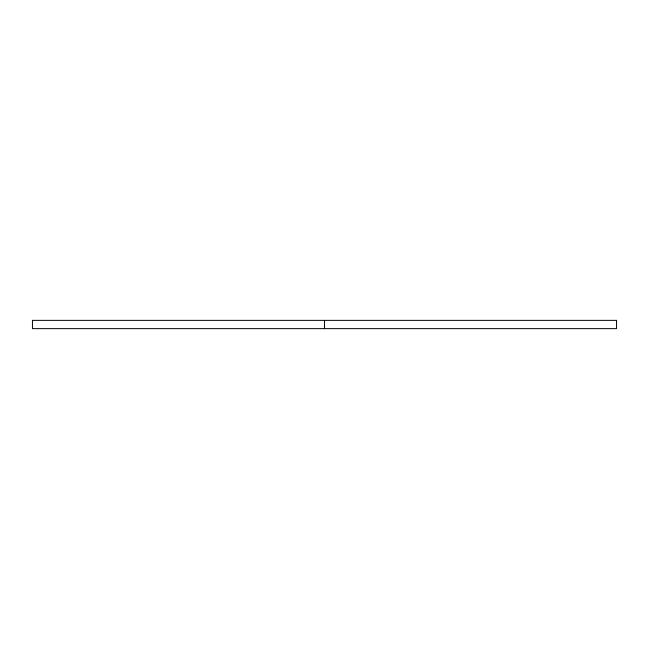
<?xml version="1.0" encoding="UTF-8"?>
<svg xmlns="http://www.w3.org/2000/svg" width="649" height="649" viewBox="0 0 649 649"><rect width="100%" height="100%" fill="white"/><g stroke="black" fill="none" stroke-linecap="round" stroke-linejoin="round"><path stroke-width="0.97" d="M324.5 320.363L324.5 328.637M616.55 320.363L32.45 320.363L32.45 328.637L616.55 328.637L616.55 320.363"/></g></svg>
